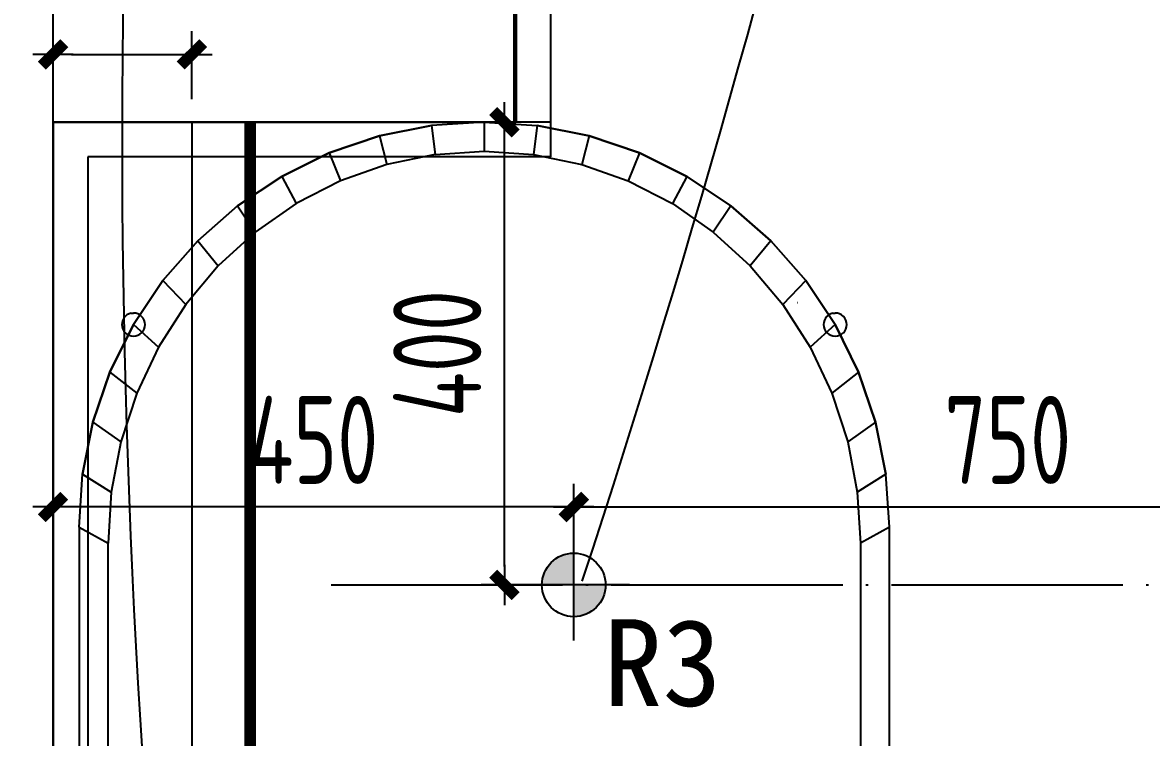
# Model space of a CAD drawing. Extents: x 11992 to 29481, y -6727 to 6811.
# Drawn here: x 12573 to 13549, y 1649 to 2267 of the extents above; entities that cross this region are included whole.
import ezdxf

# ---------------------------------------------------------------- set-up
doc = ezdxf.new("R2010")
doc.units = 0
doc.header["$MEASUREMENT"] = 0
doc.linetypes.add('DOTE', pattern=[2.42, 2, -0.2, 0.02, -0.2])
doc.layers.get('0').update_dxf_attribs({"color": 8, "linetype": 'CONTINUOUS'})
doc.layers.get('Defpoints').update_dxf_attribs({"color": 8, "linetype": 'CONTINUOUS'})
for name, color, linetype in [('FF-FINISH【完成面】', 8, 'CONTINUOUS'), ('WALL', 8, 'CONTINUOUS'), ('zoylight 2射灯', 1, 'CONTINUOUS'), ('zoylight 3编号', 7, 'CONTINUOUS'), ('zoylight 4标注', 9, 'CONTINUOUS'), ('zoylight 5回路', 4, 'CONTINUOUS')]:
    doc.layers.add(name, color=color, linetype=linetype)
doc.layers.add('zoylight 1灯带', color=1, linetype='CONTINUOUS', lineweight=30)
doc.styles.add('CCD-DIM', font='archs.shx', dxfattribs={"width": 0.8})
doc.styles.add('TFB MS 3mm at 1 to 25', font='arial.ttf', dxfattribs={"height": 75})
doc.styles.add('XZC', font='SIMPLEX.SHX', dxfattribs={"width": 0.7, "bigfont": 'hztxt.shx'})
doc.linetypes.add('LED_LINE', pattern='A,12.7,-5.08,["LED",XZC,S=2.54,R=0,X=-2.54,Y=-1.27],-6.35', length=24.13)
doc.dimstyles.new('zoylight_DIM_40', dxfattribs={"dimscale": 40, "dimtxt": 1.9, "dimasz": 0.4, "dimexe": 0.5, "dimexo": 0.5, "dimgap": 0.5, "dimtad": 1, "dimdec": 0, "dimrnd": 5, "dimzin": 12, "dimdsep": 46, "dimtxsty": 'CCD-DIM', "dimblk": 'CCD_Dimension_Tick', "dimcen": 0.125, "dimclrd": 44, "dimclre": 44, "dimclrt": 50, "dimadec": 0, "dimazin": 0, "dimtfac": 1, "dimtdec": 0, "dimtmove": 2, "dimatfit": 3, "dimldrblk": 'CCD_Leader_Dot', "dimfxl": 0, "dimtvp": 1, "dimtolj": 1, "dimtzin": 0, "dimarcsym": 0})

# ---------------------------------------------------------------- blocks, each defined once
blk = doc.blocks.new('CCD_Dimension_Tick')
at = {"color": 0, "linetype": 'ByBlock'}
for p, q in [((-1.091, 0), (0, 0)), ((0, 0), (1.091, 0))]:
    blk.add_line(p, q, dxfattribs=at)
at = {"color": 0, "linetype": 'Continuous', "const_width": 0.608}
blk.add_lwpolyline([(-0.61, -0.61), (0.61, 0.61)], dxfattribs=at)
blk = doc.blocks.new('*D18')
at = {"layer": 'Defpoints', "color": 0, "linetype": 'Continuous'}
for p in [(12719.63, 2239.25), (12599.63, 2180.6, 0), (12719.63, 2180.6, 0)]:
    blk.add_point(p, dxfattribs=at)
at = {"layer": 'zoylight 4标注', "color": 44, "lineweight": -2}
for p, q in [((12599.63, 2200.6), (12599.63, 2259.25)), ((12615.63, 2239.25), (12703.63, 2239.25))]:
    blk.add_line(p, q, dxfattribs=at)
at = {"layer": 'zoylight 4标注', "color": 44, "linetype": 'Continuous', "lineweight": -2}
blk.add_line((12719.63, 2200.6), (12719.63, 2259.25), dxfattribs=at)
at = {"layer": 'zoylight 4标注', "color": 44, "linetype": 'Continuous', "lineweight": -2, "xscale": 16, "yscale": 16, "zscale": 16, "rotation": 180}
blk.add_blockref('CCD_Dimension_Tick', (12599.63, 2239.25), dxfattribs=at)
at = {"layer": 'zoylight 4标注', "color": 44, "linetype": 'Continuous', "lineweight": -2, "xscale": 16, "yscale": 16, "zscale": 16}
blk.add_blockref('CCD_Dimension_Tick', (12719.63, 2239.25), dxfattribs=at)
at = {"layer": 'zoylight 4标注', "color": 50, "linetype": 'Continuous', "insert": (12659.63, 2327.25), "char_height": 76, "attachment_point": 5, "style": 'CCD-DIM'}
blk.add_mtext('\\A1;120', dxfattribs=at)
blk = doc.blocks.new('CCD_Leader_Dot')
at = {"color": 0, "linetype": 'ByBlock'}
blk.add_line((-5, 0), (-10, 0), dxfattribs=at)
at = {"color": 0, "linetype": 'ByBlock', "const_width": 5}
blk.add_lwpolyline([(-2.5, 0, 1), (2.5, 0, 1)], format="xyb", close=True, dxfattribs=at)
blk = doc.blocks.new('嵌入式射灯55')
at = {"layer": 'zoylight 2射灯'}
h = blk.add_hatch(color=256, dxfattribs=at)
h.dxf.hatch_style = 1
h.paths.add_polyline_path([(0, 0), (0, 27.5, 0.4142136), (-27.5, 0)])
h.paths.add_polyline_path([(0, -27.5, 0.4142136), (27.5, 0), (0, 0)])
for p, q in [((0, -48.125), (0, 48.125)), ((48.125, 0), (-48.125, 0))]:
    blk.add_line(p, q, dxfattribs=at)
blk.add_circle((0, 0), 27.5, dxfattribs=at)
blk = doc.blocks.new('*D108')
at = {"layer": 'Defpoints', "color": 0, "linetype": 'Continuous'}
for p in [(12599.61, 1847.92), (12599.61, 1780.53), (13049.46, 1780.53)]:
    blk.add_point(p, dxfattribs=at)
at = {"layer": 'zoylight 4标注', "color": 44, "linetype": 'Continuous', "lineweight": -2}
blk.add_line((12599.61, 1800.53), (12599.61, 1867.92), dxfattribs=at)
at = {"layer": 'zoylight 4标注', "color": 44, "lineweight": -2}
for p, q in [((13049.46, 1800.53), (13049.46, 1867.92)), ((13033.46, 1847.92), (12615.61, 1847.92))]:
    blk.add_line(p, q, dxfattribs=at)
at = {"layer": 'zoylight 4标注', "color": 44, "linetype": 'Continuous', "lineweight": -2, "xscale": 16, "yscale": 16, "zscale": 16}
for p, rotation in [((12599.61, 1847.92), 180.0000000013604), ((13049.46, 1847.92), 1.360351831181106e-09)]:
    blk.add_blockref('CCD_Dimension_Tick', p, dxfattribs=dict(at, rotation=rotation))
at = {"layer": 'zoylight 4标注', "color": 50, "linetype": 'Continuous', "insert": (12824.53, 1905.92), "char_height": 76, "attachment_point": 5, "rotation": 0, "style": 'CCD-DIM'}
blk.add_mtext('\\A1;450', dxfattribs=at)
blk = doc.blocks.new('*D109')
at = {"layer": 'Defpoints', "color": 0, "linetype": 'Continuous'}
for p in [(12989.54, 2180.53), (13049.46, 2180.53), (13049.46, 1780.53)]:
    blk.add_point(p, dxfattribs=at)
at = {"layer": 'zoylight 4标注', "color": 44, "linetype": 'Continuous', "lineweight": -2}
blk.add_line((13029.46, 2180.53), (12969.54, 2180.53), dxfattribs=at)
at = {"layer": 'zoylight 4标注', "color": 44, "lineweight": -2}
for p, q in [((12989.54, 1796.53), (12989.54, 2164.53)), ((13029.46, 1780.53), (12969.54, 1780.53))]:
    blk.add_line(p, q, dxfattribs=at)
at = {"layer": 'zoylight 4标注', "color": 44, "linetype": 'Continuous', "lineweight": -2, "xscale": 16, "yscale": 16, "zscale": 16}
for p, rotation in [((12989.54, 2180.53), 90), ((12989.54, 1780.53), 270)]:
    blk.add_blockref('CCD_Dimension_Tick', p, dxfattribs=dict(at, rotation=rotation))
at = {"layer": 'zoylight 4标注', "color": 50, "linetype": 'Continuous', "insert": (12931.54, 1980.53), "char_height": 76, "attachment_point": 5, "rotation": 90, "style": 'CCD-DIM'}
blk.add_mtext('\\A1;400', dxfattribs=at)
blk = doc.blocks.new('*D134')
at = {"layer": 'Defpoints', "color": 0, "linetype": 'Continuous'}
for p in [(13799.46, 1847.92), (13049.46, 1780.53), (13799.46, 1780.53)]:
    blk.add_point(p, dxfattribs=at)
at = {"layer": 'zoylight 4标注', "color": 44, "lineweight": -2}
for p, q in [((13049.46, 1800.53), (13049.46, 1867.92)), ((13065.46, 1847.92), (13783.46, 1847.92))]:
    blk.add_line(p, q, dxfattribs=at)
at = {"layer": 'zoylight 4标注', "color": 44, "linetype": 'Continuous', "lineweight": -2}
blk.add_line((13799.46, 1800.53), (13799.46, 1867.92), dxfattribs=at)
at = {"layer": 'zoylight 4标注', "color": 44, "linetype": 'Continuous', "lineweight": -2, "xscale": 16, "yscale": 16, "zscale": 16, "rotation": 180}
blk.add_blockref('CCD_Dimension_Tick', (13049.46, 1847.92), dxfattribs=at)
at = {"layer": 'zoylight 4标注', "color": 44, "linetype": 'Continuous', "lineweight": -2, "xscale": 16, "yscale": 16, "zscale": 16}
blk.add_blockref('CCD_Dimension_Tick', (13799.46, 1847.92), dxfattribs=at)
at = {"layer": 'zoylight 4标注', "color": 50, "linetype": 'Continuous', "insert": (13424.46, 1905.92), "char_height": 76, "attachment_point": 5, "style": 'CCD-DIM'}
blk.add_mtext('\\A1;750', dxfattribs=at)

msp = doc.modelspace()

# ---------------------------------------------------------------- linework, layer by layer
for p, q in [((12999.62, 2180.6, 559.57), (12999.62, 3630.6, 559.57)), ((12999.62, 2180.6, 429.57), (12999.62, 3630.6, 429.57)), ((12999.62, 2180.6, 429.57), (12999.62, 3630.6, 429.57)), ((12999.62, 2180.6, -40.43), (12999.62, 3630.6, -40.43)), ((12999.62, 3630.6, 559.57), (12999.62, 2180.6, 559.57)), ((12999.62, 3630.6, -2440.43), (12999.62, 2180.6, -2440.43)), ((12999.62, 3630.6, -2440.43), (12999.62, 2180.6, -2440.43)), ((12999.62, 3630.6, -2640.43), (12999.62, 2180.6, -2640.43)), ((12599.62, 530.6, 559.57), (12599.63, 2180.6, 559.57)), ((12599.63, 2180.6, 429.57), (12599.62, 530.6, 429.57)), ((12599.63, 2180.6, 429.57), (12599.62, 530.6, 429.57)), ((12599.63, 2180.6, -40.43), (12599.62, 530.6, -40.43)), ((12599.63, 2180.6, 559.57), (12999.62, 2180.6, 559.57)), ((12999.62, 2180.6, 429.57), (12599.63, 2180.6, 429.57)), ((12599.63, 2180.6, 559.57), (12599.63, 2180.6, 429.57)), ((12999.62, 2180.6, 429.57), (12599.63, 2180.6, 429.57)), ((12999.62, 2180.6, -40.43), (12599.63, 2180.6, -40.43)), ((12599.63, 2180.6, 429.57), (12599.63, 2180.6, -40.43)), ((12999.62, 2180.6, 559.57), (12599.63, 2180.6, 559.57)), ((12599.63, 2180.6, -2440.43), (12999.62, 2180.6, -2440.43)), ((12599.63, 2180.6, 559.57), (12599.63, 2180.6, -2440.43)), ((12599.63, 2180.6, -2440.43), (12999.62, 2180.6, -2440.43)), ((12599.63, 2180.6, -2640.43), (12999.62, 2180.6, -2640.43)), ((12599.63, 2180.6, -2440.43), (12599.63, 2180.6, -2640.43)), ((12926.5, 2177.61, -1920.43), (12881.6, 2168.67, -1920.43)), ((12881.6, 2168.67, -2370.43), (12926.5, 2177.61, -2370.43)), ((12972.19, 2180.6, -1920.43), (12926.5, 2177.61, -1920.43)), ((12972.19, 2180.6, -2370.43), (12926.5, 2177.61, -2370.43)), ((12926.5, 2177.61, -1920.43), (12926.5, 2177.61, -2370.43)), ((12926.5, 2177.61, -1920.43), (12929.77, 2152.7, -1920.43)), ((12972.19, 2180.6, -2370.43), (13017.87, 2177.61, -2370.43)), ((12972.19, 2180.6, -1920.43), (12972.19, 2180.6, -2370.43)), ((12972.19, 2180.6, -1920.43), (13017.87, 2177.61, -1920.43)), ((12972.19, 2180.6, -1920.43), (12972.19, 2180.6, -2370.43)), ((12972.19, 2180.6, -1920.43), (12972.19, 2155.6, -1920.43)), ((12999.62, 2180.6, 559.57), (12999.62, 2180.6, 429.57)), ((12999.62, 2180.6, 429.57), (12999.62, 2180.6, -40.43)), ((12999.62, 2180.6, 559.57), (12999.62, 2180.6, -2440.43)), ((12999.62, 2180.6, -2440.43), (12999.62, 2180.6, -2640.43)), ((13017.87, 2177.61, -1920.43), (13014.61, 2152.7, -1920.43)), ((13017.87, 2177.61, -1920.43), (13017.87, 2177.61, -2370.43)), ((13017.87, 2177.61, -2370.43), (13062.77, 2168.67, -2370.43)), ((13062.77, 2168.67, -1920.43), (13017.87, 2177.61, -1920.43)), ((12881.6, 2168.67, -1920.43), (12838.25, 2153.96, -1920.43)), ((12838.25, 2153.96, -2370.43), (12881.6, 2168.67, -2370.43)), ((12881.6, 2168.67, -1920.43), (12881.6, 2168.67, -2370.43)), ((12881.6, 2168.67, -1920.43), (12888.07, 2144.05, -1920.43)), ((13062.77, 2168.67, -1920.43), (13056.3, 2144.05, -1920.43)), ((13062.77, 2168.67, -1920.43), (13062.77, 2168.67, -2370.43)), ((13062.77, 2168.67, -2370.43), (13106.13, 2153.96, -2370.43)), ((13106.13, 2153.96, -1920.43), (13062.77, 2168.67, -1920.43)), ((12929.77, 2152.7, -1920.43), (12972.19, 2155.6, -1920.43)), ((12929.77, 2152.7, -2340.43), (12972.19, 2155.6, -2340.43)), ((12972.19, 2155.6, -1920.43), (13014.61, 2152.7, -1920.43)), ((12972.19, 2155.6, -2340.43), (13014.61, 2152.7, -2340.43)), ((12972.19, 2155.6, -1920.43), (12972.19, 2155.6, -2340.43)), ((12972.19, 2155.6, -1920.43), (12972.19, 2155.6, -2340.43)), ((12838.25, 2153.96, -1920.43), (12797.19, 2133.71, -1920.43)), ((12797.19, 2133.71, -2370.43), (12838.25, 2153.96, -2370.43)), ((12838.25, 2153.96, -1920.43), (12838.25, 2153.96, -2370.43)), ((12838.25, 2153.96, -1920.43), (12847.82, 2129.79, -1920.43)), ((12929.77, 2152.7, -1920.43), (12888.07, 2144.05, -1920.43)), ((12929.77, 2152.7, -2340.43), (12888.07, 2144.05, -2340.43)), ((12929.77, 2152.7, -1920.43), (12929.77, 2152.7, -2340.43)), ((13014.61, 2152.7, -1920.43), (13056.3, 2144.05, -1920.43)), ((13014.61, 2152.7, -2340.43), (13056.3, 2144.05, -2340.43)), ((13014.61, 2152.7, -1920.43), (13014.61, 2152.7, -2340.43)), ((13106.13, 2153.96, -1920.43), (13096.56, 2129.79, -1920.43)), ((13106.13, 2153.96, -1920.43), (13106.13, 2153.96, -2370.43)), ((13106.13, 2153.96, -2370.43), (13147.19, 2133.71, -2370.43)), ((13147.19, 2133.71, -1920.43), (13106.13, 2153.96, -1920.43)), ((12888.07, 2144.05, -1920.43), (12847.82, 2129.79, -1920.43)), ((12888.07, 2144.05, -2340.43), (12847.82, 2129.79, -2340.43)), ((12888.07, 2144.05, -1920.43), (12888.07, 2144.05, -2340.43)), ((13056.3, 2144.05, -1920.43), (13096.56, 2129.79, -1920.43)), ((13056.3, 2144.05, -2340.43), (13096.56, 2129.79, -2340.43)), ((13056.3, 2144.05, -1920.43), (13056.3, 2144.05, -2340.43)), ((12797.19, 2133.71, -1920.43), (12759.12, 2108.27, -1920.43)), ((12759.12, 2108.27, -2370.43), (12797.19, 2133.71, -2370.43)), ((12797.19, 2133.71, -1920.43), (12797.19, 2133.71, -2370.43)), ((12797.19, 2133.71, -1920.43), (12809.69, 2110.18, -1920.43)), ((12847.82, 2129.79, -1920.43), (12809.69, 2110.18, -1920.43)), ((12847.82, 2129.79, -2340.43), (12809.69, 2110.18, -2340.43)), ((12847.82, 2129.79, -1920.43), (12847.82, 2129.79, -2340.43)), ((13096.56, 2129.79, -1920.43), (13134.69, 2110.18, -1920.43)), ((13096.56, 2129.79, -2340.43), (13134.69, 2110.18, -2340.43)), ((13096.56, 2129.79, -1920.43), (13096.56, 2129.79, -2340.43)), ((13147.19, 2133.71, -1920.43), (13134.69, 2110.18, -1920.43)), ((13147.19, 2133.71, -1920.43), (13147.19, 2133.71, -2370.43)), ((13147.19, 2133.71, -2370.43), (13185.25, 2108.27, -2370.43)), ((13185.25, 2108.27, -1920.43), (13147.19, 2133.71, -1920.43)), ((12759.12, 2108.27, -1920.43), (12724.7, 2078.09, -1920.43)), ((12724.7, 2078.09, -2370.43), (12759.12, 2108.27, -2370.43)), ((12759.12, 2108.27, -1920.43), (12759.12, 2108.27, -2370.43)), ((12759.12, 2108.27, -1920.43), (12774.34, 2085.53, -1920.43)), ((12809.69, 2110.18, -1920.43), (12774.34, 2085.53, -1920.43)), ((12809.69, 2110.18, -2340.43), (12774.34, 2085.53, -2340.43)), ((12809.69, 2110.18, -1920.43), (12809.69, 2110.18, -2340.43)), ((13134.69, 2110.18, -1920.43), (13170.04, 2085.53, -1920.43)), ((13134.69, 2110.18, -2340.43), (13170.04, 2085.53, -2340.43)), ((13134.69, 2110.18, -1920.43), (13134.69, 2110.18, -2340.43)), ((13185.25, 2108.27, -1920.43), (13170.04, 2085.53, -1920.43)), ((13185.25, 2108.27, -1920.43), (13185.25, 2108.27, -2370.43)), ((13185.25, 2108.27, -2370.43), (13219.68, 2078.09, -2370.43)), ((13219.68, 2078.09, -1920.43), (13185.25, 2108.27, -1920.43)), ((12724.7, 2078.09, -1920.43), (12694.51, 2043.67, -1920.43)), ((12694.51, 2043.67, -2370.43), (12724.7, 2078.09, -2370.43)), ((12724.7, 2078.09, -1920.43), (12724.7, 2078.09, -2370.43)), ((12724.7, 2078.09, -1920.43), (12742.38, 2056.29, -1920.43)), ((12774.34, 2085.53, -1920.43), (12742.38, 2056.29, -1920.43)), ((12774.34, 2085.53, -2340.43), (12742.38, 2056.29, -2340.43)), ((12774.34, 2085.53, -1920.43), (12774.34, 2085.53, -2340.43)), ((13170.04, 2085.53, -1920.43), (13202, 2056.29, -1920.43)), ((13170.04, 2085.53, -2340.43), (13202, 2056.29, -2340.43)), ((13170.04, 2085.53, -1920.43), (13170.04, 2085.53, -2340.43)), ((13219.68, 2078.09, -1920.43), (13202, 2056.29, -1920.43)), ((13219.68, 2078.09, -1920.43), (13219.68, 2078.09, -2370.43)), ((13219.68, 2078.09, -2370.43), (13249.86, 2043.67, -2370.43)), ((13249.86, 2043.67, -1920.43), (13219.68, 2078.09, -1920.43)), ((12742.38, 2056.29, -1920.43), (12714.35, 2022.95, -1920.43)), ((12742.38, 2056.29, -2340.43), (12714.35, 2022.95, -2340.43)), ((12742.38, 2056.29, -1920.43), (12742.38, 2056.29, -2340.43)), ((13202, 2056.29, -1920.43), (13230.03, 2022.95, -1920.43)), ((13202, 2056.29, -2340.43), (13230.03, 2022.95, -2340.43)), ((13202, 2056.29, -1920.43), (13202, 2056.29, -2340.43)), ((12694.51, 2043.67, -1920.43), (12669.08, 2005.6, -1920.43)), ((12669.08, 2005.6, -2370.43), (12694.51, 2043.67, -2370.43)), ((12694.51, 2043.67, -1920.43), (12694.51, 2043.67, -2370.43)), ((12694.51, 2043.67, -1920.43), (12714.35, 2022.95, -1920.43)), ((13249.86, 2043.67, -1920.43), (13230.03, 2022.95, -1920.43)), ((13249.86, 2043.67, -1920.43), (13249.86, 2043.67, -2370.43)), ((13249.86, 2043.67, -2370.43), (13275.3, 2005.6, -2370.43)), ((13275.3, 2005.6, -1920.43), (13249.86, 2043.67, -1920.43)), ((12714.35, 2022.95, -1920.43), (12690.73, 1986.07, -1920.43)), ((12714.35, 2022.95, -2340.43), (12690.73, 1986.07, -2340.43)), ((12714.35, 2022.95, -1920.43), (12714.35, 2022.95, -2340.43)), ((13230.03, 2022.95, -1920.43), (13253.65, 1986.07, -1920.43)), ((13230.03, 2022.95, -2340.43), (13253.65, 1986.07, -2340.43)), ((13230.03, 2022.95, -1920.43), (13230.03, 2022.95, -2340.43)), ((13242.37, 2024.6, -2459.84), (13242.75, 2024.6, -2479.83)), ((12659.84, 2009.43, -2440.43), (12659.27, 2007.55, -2440.43)), ((12659.84, 2009.43, -2100.43), (12659.27, 2007.55, -2100.43)), ((12660.76, 2011.16, -2440.43), (12659.84, 2009.43, -2440.43)), ((12660.76, 2011.16, -2100.43), (12659.84, 2009.43, -2100.43)), ((12659.84, 2009.43, -2100.43), (12659.84, 2009.43, -2440.43)), ((12662.01, 2012.67, -2440.43), (12660.76, 2011.16, -2440.43)), ((12662.01, 2012.67, -2100.43), (12660.76, 2011.16, -2100.43)), ((12660.76, 2011.16, -2100.43), (12660.76, 2011.16, -2440.43)), ((12663.52, 2013.92, -2440.43), (12662.01, 2012.67, -2440.43)), ((12663.52, 2013.92, -2100.43), (12662.01, 2012.67, -2100.43)), ((12662.01, 2012.67, -2100.43), (12662.01, 2012.67, -2440.43)), ((12665.25, 2014.84, -2440.43), (12663.52, 2013.92, -2440.43)), ((12665.25, 2014.84, -2100.43), (12663.52, 2013.92, -2100.43)), ((12663.52, 2013.92, -2100.43), (12663.52, 2013.92, -2440.43)), ((12667.13, 2015.41, -2440.43), (12665.25, 2014.84, -2440.43)), ((12667.13, 2015.41, -2100.43), (12665.25, 2014.84, -2100.43)), ((12665.25, 2014.84, -2100.43), (12665.25, 2014.84, -2440.43)), ((12667.13, 2015.41, -2440.43), (12669.08, 2015.6, -2440.43)), ((12667.13, 2015.41, -2100.43), (12669.08, 2015.6, -2100.43)), ((12667.13, 2015.41, -2100.43), (12667.13, 2015.41, -2440.43)), ((12671.03, 2015.41, -2440.43), (12669.08, 2015.6, -2440.43)), ((12671.03, 2015.41, -2100.43), (12669.08, 2015.6, -2100.43)), ((12669.08, 2015.6, -2100.43), (12669.08, 2015.6, -2440.43)), ((12671.03, 2015.41, -2100.43), (12671.03, 2015.41, -2440.43)), ((12672.91, 2014.84, -2440.43), (12671.03, 2015.41, -2440.43)), ((12672.91, 2014.84, -2100.43), (12671.03, 2015.41, -2100.43)), ((12672.91, 2014.84, -2100.43), (12672.91, 2014.84, -2440.43)), ((12674.63, 2013.92, -2440.43), (12672.91, 2014.84, -2440.43)), ((12674.63, 2013.92, -2100.43), (12672.91, 2014.84, -2100.43)), ((12674.63, 2013.92, -2100.43), (12674.63, 2013.92, -2440.43)), ((12676.15, 2012.67, -2100.43), (12674.63, 2013.92, -2100.43)), ((12676.15, 2012.67, -2440.43), (12674.63, 2013.92, -2440.43)), ((12677.39, 2011.16, -2440.43), (12676.15, 2012.67, -2440.43)), ((12676.15, 2012.67, -2100.43), (12676.15, 2012.67, -2440.43)), ((12677.39, 2011.16, -2100.43), (12676.15, 2012.67, -2100.43)), ((12677.39, 2011.16, -2100.43), (12677.39, 2011.16, -2440.43)), ((12678.32, 2009.43, -2100.43), (12677.39, 2011.16, -2100.43)), ((12678.32, 2009.43, -2440.43), (12677.39, 2011.16, -2440.43)), ((12678.32, 2009.43, -2100.43), (12678.32, 2009.43, -2440.43)), ((12678.89, 2007.55, -2440.43), (12678.32, 2009.43, -2440.43)), ((12678.89, 2007.55, -2100.43), (12678.32, 2009.43, -2100.43)), ((13266.06, 2009.43, -2100.43), (13265.49, 2007.55, -2100.43)), ((13266.06, 2009.43, -2440.43), (13265.49, 2007.55, -2440.43)), ((13266.98, 2011.16, -2100.43), (13266.06, 2009.43, -2100.43)), ((13266.98, 2011.16, -2440.43), (13266.06, 2009.43, -2440.43)), ((13266.06, 2009.43, -2100.43), (13266.06, 2009.43, -2440.43)), ((13268.23, 2012.67, -2100.43), (13266.98, 2011.16, -2100.43)), ((13268.23, 2012.67, -2440.43), (13266.98, 2011.16, -2440.43)), ((13266.98, 2011.16, -2100.43), (13266.98, 2011.16, -2440.43)), ((13269.74, 2013.92, -2100.43), (13268.23, 2012.67, -2100.43)), ((13269.74, 2013.92, -2440.43), (13268.23, 2012.67, -2440.43)), ((13268.23, 2012.67, -2100.43), (13268.23, 2012.67, -2440.43)), ((13271.47, 2014.84, -2100.43), (13269.74, 2013.92, -2100.43)), ((13271.47, 2014.84, -2440.43), (13269.74, 2013.92, -2440.43)), ((13269.74, 2013.92, -2100.43), (13269.74, 2013.92, -2440.43)), ((13273.35, 2015.41, -2100.43), (13271.47, 2014.84, -2100.43)), ((13273.35, 2015.41, -2440.43), (13271.47, 2014.84, -2440.43)), ((13271.47, 2014.84, -2100.43), (13271.47, 2014.84, -2440.43)), ((13273.35, 2015.41, -2100.43), (13275.3, 2015.6, -2100.43)), ((13273.35, 2015.41, -2440.43), (13275.3, 2015.6, -2440.43)), ((13273.35, 2015.41, -2100.43), (13273.35, 2015.41, -2440.43)), ((13277.25, 2015.41, -2440.43), (13275.3, 2015.6, -2440.43)), ((13277.25, 2015.41, -2100.43), (13275.3, 2015.6, -2100.43)), ((13275.3, 2015.6, -2100.43), (13275.3, 2015.6, -2440.43)), ((13277.25, 2015.41, -2100.43), (13277.25, 2015.41, -2440.43)), ((13279.12, 2014.84, -2440.43), (13277.25, 2015.41, -2440.43)), ((13279.12, 2014.84, -2100.43), (13277.25, 2015.41, -2100.43)), ((13279.12, 2014.84, -2100.43), (13279.12, 2014.84, -2440.43)), ((13280.85, 2013.92, -2440.43), (13279.12, 2014.84, -2440.43)), ((13280.85, 2013.92, -2100.43), (13279.12, 2014.84, -2100.43)), ((13280.85, 2013.92, -2100.43), (13280.85, 2013.92, -2440.43)), ((13282.37, 2012.67, -2100.43), (13280.85, 2013.92, -2100.43)), ((13282.37, 2012.67, -2440.43), (13280.85, 2013.92, -2440.43)), ((13283.61, 2011.16, -2440.43), (13282.37, 2012.67, -2440.43)), ((13282.37, 2012.67, -2100.43), (13282.37, 2012.67, -2440.43)), ((13283.61, 2011.16, -2100.43), (13282.37, 2012.67, -2100.43)), ((13284.54, 2009.43, -2100.43), (13283.61, 2011.16, -2100.43)), ((13284.54, 2009.43, -2440.43), (13283.61, 2011.16, -2440.43)), ((13283.61, 2011.16, -2100.43), (13283.61, 2011.16, -2440.43)), ((13284.54, 2009.43, -2100.43), (13284.54, 2009.43, -2440.43)), ((13285.1, 2007.55, -2440.43), (13284.54, 2009.43, -2440.43)), ((13285.1, 2007.55, -2100.43), (13284.54, 2009.43, -2100.43)), ((12669.08, 2005.6, -1920.43), (12648.83, 1964.54, -1920.43)), ((12648.83, 1964.54, -2370.43), (12669.08, 2005.6, -2370.43)), ((12659.27, 2007.55, -2440.43), (12659.08, 2005.6, -2440.43)), ((12659.27, 2007.55, -2100.43), (12659.08, 2005.6, -2100.43)), ((12659.08, 2005.6, -2440.43), (12659.27, 2003.65, -2440.43)), ((12659.08, 2005.6, -2100.43), (12659.27, 2003.65, -2100.43)), ((12659.08, 2005.6, -2100.43), (12659.08, 2005.6, -2440.43)), ((12659.27, 2007.55, -2100.43), (12659.27, 2007.55, -2440.43)), ((12659.27, 2003.65, -2440.43), (12659.84, 2001.77, -2440.43)), ((12659.27, 2003.65, -2100.43), (12659.84, 2001.77, -2100.43)), ((12659.27, 2003.65, -2100.43), (12659.27, 2003.65, -2440.43)), ((12659.84, 2001.77, -2440.43), (12660.76, 2000.05, -2440.43)), ((12659.84, 2001.77, -2100.43), (12660.76, 2000.05, -2100.43)), ((12659.84, 2001.77, -2100.43), (12659.84, 2001.77, -2440.43)), ((12660.76, 2000.05, -2440.43), (12662.01, 1998.53, -2440.43)), ((12660.76, 2000.05, -2100.43), (12662.01, 1998.53, -2100.43)), ((12660.76, 2000.05, -2100.43), (12660.76, 2000.05, -2440.43)), ((12669.08, 2005.6, -1920.43), (12669.08, 2005.6, -2370.43)), ((12669.08, 2005.6, -1920.43), (12690.73, 1986.07, -1920.43)), ((12676.15, 1998.53, -2100.43), (12677.39, 2000.05, -2100.43)), ((12676.15, 1998.53, -2440.43), (12677.39, 2000.05, -2440.43)), ((12677.39, 2000.05, -2100.43), (12678.32, 2001.77, -2100.43)), ((12677.39, 2000.05, -2440.43), (12678.32, 2001.77, -2440.43)), ((12677.39, 2000.05, -2100.43), (12677.39, 2000.05, -2440.43)), ((12678.32, 2001.77, -2440.43), (12678.89, 2003.65, -2440.43)), ((12678.32, 2001.77, -2100.43), (12678.89, 2003.65, -2100.43)), ((12678.32, 2001.77, -2100.43), (12678.32, 2001.77, -2440.43)), ((12678.89, 2007.55, -2100.43), (12678.89, 2007.55, -2440.43)), ((12679.08, 2005.6, -2440.43), (12678.89, 2007.55, -2440.43)), ((12679.08, 2005.6, -2100.43), (12678.89, 2007.55, -2100.43)), ((12678.89, 2003.65, -2440.43), (12679.08, 2005.6, -2440.43)), ((12678.89, 2003.65, -2100.43), (12679.08, 2005.6, -2100.43)), ((12678.89, 2003.65, -2100.43), (12678.89, 2003.65, -2440.43)), ((12679.08, 2005.6, -2100.43), (12679.08, 2005.6, -2440.43)), ((13275.3, 2005.6, -1920.43), (13253.65, 1986.07, -1920.43)), ((13265.49, 2007.55, -2100.43), (13265.3, 2005.6, -2100.43)), ((13265.49, 2007.55, -2440.43), (13265.3, 2005.6, -2440.43)), ((13265.3, 2005.6, -2100.43), (13265.3, 2005.6, -2440.43)), ((13265.3, 2005.6, -2100.43), (13265.49, 2003.65, -2100.43)), ((13265.3, 2005.6, -2440.43), (13265.49, 2003.65, -2440.43)), ((13265.49, 2007.55, -2100.43), (13265.49, 2007.55, -2440.43)), ((13265.49, 2003.65, -2100.43), (13265.49, 2003.65, -2440.43)), ((13265.49, 2003.65, -2100.43), (13266.06, 2001.77, -2100.43)), ((13265.49, 2003.65, -2440.43), (13266.06, 2001.77, -2440.43)), ((13266.06, 2001.77, -2100.43), (13266.06, 2001.77, -2440.43)), ((13266.06, 2001.77, -2100.43), (13266.98, 2000.05, -2100.43)), ((13266.06, 2001.77, -2440.43), (13266.98, 2000.05, -2440.43)), ((13266.98, 2000.05, -2100.43), (13266.98, 2000.05, -2440.43)), ((13266.98, 2000.05, -2100.43), (13268.23, 1998.53, -2100.43)), ((13266.98, 2000.05, -2440.43), (13268.23, 1998.53, -2440.43)), ((13275.3, 2005.6, -1920.43), (13275.3, 2005.6, -2370.43)), ((13275.3, 2005.6, -2370.43), (13295.55, 1964.54, -2370.43)), ((13295.55, 1964.54, -1920.43), (13275.3, 2005.6, -1920.43)), ((13282.37, 1998.53, -2100.43), (13283.61, 2000.05, -2100.43)), ((13282.37, 1998.53, -2440.43), (13283.61, 2000.05, -2440.43)), ((13283.61, 2000.05, -2100.43), (13284.54, 2001.77, -2100.43)), ((13283.61, 2000.05, -2440.43), (13284.54, 2001.77, -2440.43)), ((13283.61, 2000.05, -2100.43), (13283.61, 2000.05, -2440.43)), ((13284.54, 2001.77, -2440.43), (13285.1, 2003.65, -2440.43)), ((13284.54, 2001.77, -2100.43), (13285.1, 2003.65, -2100.43)), ((13284.54, 2001.77, -2100.43), (13284.54, 2001.77, -2440.43)), ((13285.1, 2007.55, -2100.43), (13285.1, 2007.55, -2440.43)), ((13285.3, 2005.6, -2440.43), (13285.1, 2007.55, -2440.43)), ((13285.3, 2005.6, -2100.43), (13285.1, 2007.55, -2100.43)), ((13285.1, 2003.65, -2440.43), (13285.3, 2005.6, -2440.43)), ((13285.1, 2003.65, -2100.43), (13285.3, 2005.6, -2100.43)), ((13285.1, 2003.65, -2100.43), (13285.1, 2003.65, -2440.43)), ((13285.3, 2005.6, -2100.43), (13285.3, 2005.6, -2440.43)), ((12662.01, 1998.53, -2440.43), (12663.52, 1997.29, -2440.43)), ((12662.01, 1998.53, -2100.43), (12663.52, 1997.29, -2100.43)), ((12662.01, 1998.53, -2100.43), (12662.01, 1998.53, -2440.43)), ((12663.52, 1997.29, -2100.43), (12663.52, 1997.29, -2440.43)), ((12663.52, 1997.29, -2100.43), (12665.25, 1996.36, -2100.43)), ((12663.52, 1997.29, -2440.43), (12665.25, 1996.36, -2440.43)), ((12665.25, 1996.36, -2100.43), (12665.25, 1996.36, -2440.43)), ((12665.25, 1996.36, -2100.43), (12667.13, 1995.79, -2100.43)), ((12665.25, 1996.36, -2440.43), (12667.13, 1995.79, -2440.43)), ((12667.13, 1995.79, -2100.43), (12667.13, 1995.79, -2440.43)), ((12667.13, 1995.79, -2100.43), (12669.08, 1995.6, -2100.43)), ((12667.13, 1995.79, -2440.43), (12669.08, 1995.6, -2440.43)), ((12669.08, 1995.6, -2100.43), (12671.03, 1995.79, -2100.43)), ((12669.08, 1995.6, -2440.43), (12671.03, 1995.79, -2440.43)), ((12669.08, 1995.6, -2100.43), (12669.08, 1995.6, -2440.43)), ((12671.03, 1995.79, -2100.43), (12672.91, 1996.36, -2100.43)), ((12671.03, 1995.79, -2440.43), (12672.91, 1996.36, -2440.43)), ((12671.03, 1995.79, -2100.43), (12671.03, 1995.79, -2440.43)), ((12672.91, 1996.36, -2100.43), (12674.63, 1997.29, -2100.43)), ((12672.91, 1996.36, -2440.43), (12674.63, 1997.29, -2440.43)), ((12672.91, 1996.36, -2100.43), (12672.91, 1996.36, -2440.43)), ((12674.63, 1997.29, -2100.43), (12676.15, 1998.53, -2100.43)), ((12674.63, 1997.29, -2440.43), (12676.15, 1998.53, -2440.43)), ((12674.63, 1997.29, -2100.43), (12674.63, 1997.29, -2440.43)), ((12676.15, 1998.53, -2100.43), (12676.15, 1998.53, -2440.43)), ((13268.23, 1998.53, -2100.43), (13268.23, 1998.53, -2440.43)), ((13268.23, 1998.53, -2100.43), (13269.74, 1997.29, -2100.43)), ((13268.23, 1998.53, -2440.43), (13269.74, 1997.29, -2440.43)), ((13269.74, 1997.29, -2100.43), (13269.74, 1997.29, -2440.43)), ((13269.74, 1997.29, -2100.43), (13271.47, 1996.36, -2100.43)), ((13269.74, 1997.29, -2440.43), (13271.47, 1996.36, -2440.43)), ((13271.47, 1996.36, -2100.43), (13271.47, 1996.36, -2440.43)), ((13271.47, 1996.36, -2100.43), (13273.35, 1995.79, -2100.43)), ((13271.47, 1996.36, -2440.43), (13273.35, 1995.79, -2440.43)), ((13273.35, 1995.79, -2100.43), (13273.35, 1995.79, -2440.43)), ((13273.35, 1995.79, -2100.43), (13275.3, 1995.6, -2100.43)), ((13273.35, 1995.79, -2440.43), (13275.3, 1995.6, -2440.43)), ((13275.3, 1995.6, -2100.43), (13277.25, 1995.79, -2100.43)), ((13275.3, 1995.6, -2440.43), (13277.25, 1995.79, -2440.43)), ((13275.3, 1995.6, -2100.43), (13275.3, 1995.6, -2440.43)), ((13277.25, 1995.79, -2100.43), (13279.12, 1996.36, -2100.43)), ((13277.25, 1995.79, -2440.43), (13279.12, 1996.36, -2440.43)), ((13277.25, 1995.79, -2100.43), (13277.25, 1995.79, -2440.43)), ((13279.12, 1996.36, -2100.43), (13280.85, 1997.29, -2100.43)), ((13279.12, 1996.36, -2440.43), (13280.85, 1997.29, -2440.43)), ((13279.12, 1996.36, -2100.43), (13279.12, 1996.36, -2440.43)), ((13280.85, 1997.29, -2100.43), (13282.37, 1998.53, -2100.43)), ((13280.85, 1997.29, -2440.43), (13282.37, 1998.53, -2440.43)), ((13280.85, 1997.29, -2100.43), (13280.85, 1997.29, -2440.43)), ((13282.37, 1998.53, -2100.43), (13282.37, 1998.53, -2440.43)), ((12690.73, 1986.07, -1920.43), (12671.93, 1946.29, -1920.43)), ((12690.73, 1986.07, -2340.43), (12671.93, 1946.29, -2340.43)), ((12690.73, 1986.07, -1920.43), (12690.73, 1986.07, -2340.43)), ((13253.65, 1986.07, -1920.43), (13272.45, 1946.29, -1920.43)), ((13253.65, 1986.07, -2340.43), (13272.45, 1946.29, -2340.43)), ((13253.65, 1986.07, -1920.43), (13253.65, 1986.07, -2340.43)), ((12648.83, 1964.54, -1920.43), (12634.11, 1921.19, -1920.43)), ((12634.11, 1921.19, -2370.43), (12648.83, 1964.54, -2370.43)), ((12648.83, 1964.54, -1920.43), (12648.83, 1964.54, -2370.43)), ((12648.83, 1964.54, -1920.43), (12671.93, 1946.29, -1920.43)), ((13295.55, 1964.54, -1920.43), (13272.45, 1946.29, -1920.43)), ((13295.55, 1964.54, -1920.43), (13295.55, 1964.54, -2370.43)), ((13295.55, 1964.54, -2370.43), (13310.26, 1921.19, -2370.43)), ((13310.26, 1921.19, -1920.43), (13295.55, 1964.54, -1920.43)), ((12671.93, 1946.29, -1920.43), (12658.26, 1904.29, -1920.43)), ((12671.93, 1946.29, -2340.43), (12658.26, 1904.29, -2340.43)), ((12671.93, 1946.29, -1920.43), (12671.93, 1946.29, -2340.43)), ((13272.45, 1946.29, -1920.43), (13286.11, 1904.29, -1920.43)), ((13272.45, 1946.29, -2340.43), (13286.11, 1904.29, -2340.43)), ((13272.45, 1946.29, -1920.43), (13272.45, 1946.29, -2340.43)), ((12634.11, 1921.19, -1920.43), (12625.18, 1876.28, -1920.43)), ((12625.18, 1876.28, -2370.43), (12634.11, 1921.19, -2370.43)), ((12634.11, 1921.19, -1920.43), (12634.11, 1921.19, -2370.43)), ((12634.11, 1921.19, -1920.43), (12658.26, 1904.29, -1920.43)), ((13310.26, 1921.19, -1920.43), (13286.11, 1904.29, -1920.43)), ((13310.26, 1921.19, -1920.43), (13310.26, 1921.19, -2370.43)), ((13310.26, 1921.19, -2370.43), (13319.19, 1876.28, -2370.43)), ((13319.19, 1876.28, -1920.43), (13310.26, 1921.19, -1920.43)), ((12658.26, 1904.29, -1920.43), (12649.97, 1860.79, -1920.43)), ((12658.26, 1904.29, -2340.43), (12649.97, 1860.79, -2340.43)), ((12658.26, 1904.29, -1920.43), (12658.26, 1904.29, -2340.43)), ((13286.11, 1904.29, -1920.43), (13294.41, 1860.79, -1920.43)), ((13286.11, 1904.29, -2340.43), (13294.41, 1860.79, -2340.43)), ((13286.11, 1904.29, -1920.43), (13286.11, 1904.29, -2340.43)), ((12622.19, 1830.6, -1920.43), (12625.18, 1876.28, -1920.43)), ((12622.19, 1830.6, -2370.43), (12625.18, 1876.28, -2370.43)), ((12625.18, 1876.28, -1920.43), (12625.18, 1876.28, -2370.43)), ((12625.18, 1876.28, -1920.43), (12649.97, 1860.79, -1920.43)), ((13319.19, 1876.28, -1920.43), (13294.41, 1860.79, -1920.43)), ((13319.19, 1876.28, -1920.43), (13319.19, 1876.28, -2370.43)), ((13322.19, 1830.6, -2370.43), (13319.19, 1876.28, -2370.43)), ((13322.19, 1830.6, -1920.43), (13319.19, 1876.28, -1920.43)), ((12649.97, 1860.79, -1920.43), (12647.19, 1816.54, -1920.43)), ((12649.97, 1860.79, -2340.43), (12647.19, 1816.54, -2340.43)), ((12649.97, 1860.79, -1920.43), (12649.97, 1860.79, -2340.43)), ((13294.41, 1860.79, -1920.43), (13297.19, 1816.54, -1920.43)), ((13294.41, 1860.79, -2340.43), (13297.19, 1816.54, -2340.43)), ((13294.41, 1860.79, -1920.43), (13294.41, 1860.79, -2340.43)), ((12622.19, 1830.6, -1920.43), (12622.19, 1830.6, -2370.43)), ((12622.19, 1830.6, -1920.43), (12622.19, 930.6, -1920.43)), ((12622.19, 1830.6, -2370.43), (12622.19, 930.6, -2370.43)), ((12622.19, 1830.6, -1920.43), (12647.19, 1816.54, -1920.43)), ((13322.19, 1830.6, -1920.43), (13297.19, 1816.54, -1920.43)), ((13322.19, 1830.6, -1920.43), (13322.19, 1830.6, -2370.43)), ((13322.19, 930.6, -1920.43), (13322.19, 1830.6, -1920.43)), ((13322.19, 930.6, -2370.43), (13322.19, 1830.6, -2370.43)), ((12647.19, 944.66, -1920.43), (12647.19, 1816.54, -1920.43)), ((12647.19, 944.66, -2340.43), (12647.19, 1816.54, -2340.43)), ((12647.19, 1816.54, -1920.43), (12647.19, 1816.54, -2340.43)), ((13297.19, 1816.54, -1920.43), (13297.19, 944.66, -1920.43)), ((13297.19, 1816.54, -2340.43), (13297.19, 944.66, -2340.43)), ((13297.19, 1816.54, -1920.43), (13297.19, 1816.54, -2340.43))]:
    msp.add_line(p, q)
at = {"elevation": 0}
msp.add_lwpolyline([(12719.63, 2180.6), (12719.63, 630.55)], dxfattribs=at)
at = {"layer": 'FF-FINISH【完成面】'}
for p, q in [((13029.61, 2150.55), (12629.61, 2150.55)), ((12629.61, 2150.55, 0), (12629.61, 560.55))]:
    msp.add_line(p, q, dxfattribs=at)
at = {"layer": 'FF-FINISH【完成面】', "linetype": 'ByBlock', "elevation": 0}
msp.add_lwpolyline([(13029.61, 2150.55), (13029.61, 3000.55), (13029.61, 3000.55), (13029.61, 3600.55), (13819.61, 3600.55)], dxfattribs=at)
at = {"layer": 'WALL'}
msp.add_line((12599.61, 530.55), (12599.61, 3030.55), dxfattribs=at)
at = {"layer": 'WALL', "linetype": 'ByBlock', "elevation": 0}
msp.add_lwpolyline([(12997.76, 3030.55), (12997.76, 2180.55), (12599.62, 2180.55)], dxfattribs=at)
at = {"layer": 'zoylight 1灯带', "linetype": 'LED_LINE', "ltscale": 20, "const_width": 10, "elevation": -2440.43}
msp.add_lwpolyline([(12769.86, 2180.6), (12769.86, 630.55)], dxfattribs=at)
at = {"layer": 'zoylight 4标注', "color": 9, "linetype": 'DOTE', "ltscale": 100}
msp.add_line((12839.87, 1780.53), (14082.67, 1780.53), dxfattribs=at)
at = {"layer": 'zoylight 5回路', "linetype": 'Continuous'}
for centre, radius, start, end in [((20773.15, 2167.44), 8113.9, 156.205785, 184.910423), ((2904.54, 5110.84), 10683.58, 341.855244, 1.759156)]:
    msp.add_arc(centre, radius, start, end, dxfattribs=at)

# ---------------------------------------------------------------- block references
at = {"layer": 'zoylight 2射灯'}
msp.add_blockref('嵌入式射灯55', (13049.46, 1780.53), dxfattribs=at)

# ---------------------------------------------------------------- texts
at = {"layer": 'zoylight 3编号', "insert": (13075.09, 1750.92), "char_height": 75, "width": 104.7704, "attachment_point": 1, "style": 'TFB MS 3mm at 1 to 25'}
msp.add_mtext('{\\fSimHei|b0|i0|c134|p49;R3}', dxfattribs=at)

# ---------------------------------------------------------------- dimensions: what is measured, and where the dimension line sits
at = {"layer": 'zoylight 4标注', "linetype": 'Continuous'}
for p1, p2, distance, picture, middle in [((12599.63, 2180.6, 0), (12719.63, 2180.6, 0), 58.65, '*D18', (12659.63, 2327.25)), ((13049.46, 1780.53), (13049.46, 2180.53), 59.91, '*D109', (12931.54, 1980.53)), ((13049.46, 1780.53), (12599.61, 1780.53), -67.39, '*D108', (12824.53, 1905.92)), ((13049.46, 1780.53), (13799.46, 1780.53), 67.39, '*D134', (13424.46, 1905.92))]:
    dim = msp.add_aligned_dim(p1=p1, p2=p2, distance=distance, dimstyle='zoylight_DIM_40', dxfattribs=at)
    dim.commit()
    dim.dimension.update_dxf_attribs({"geometry": picture, "text_midpoint": middle})

doc.saveas('drawing.dxf')
